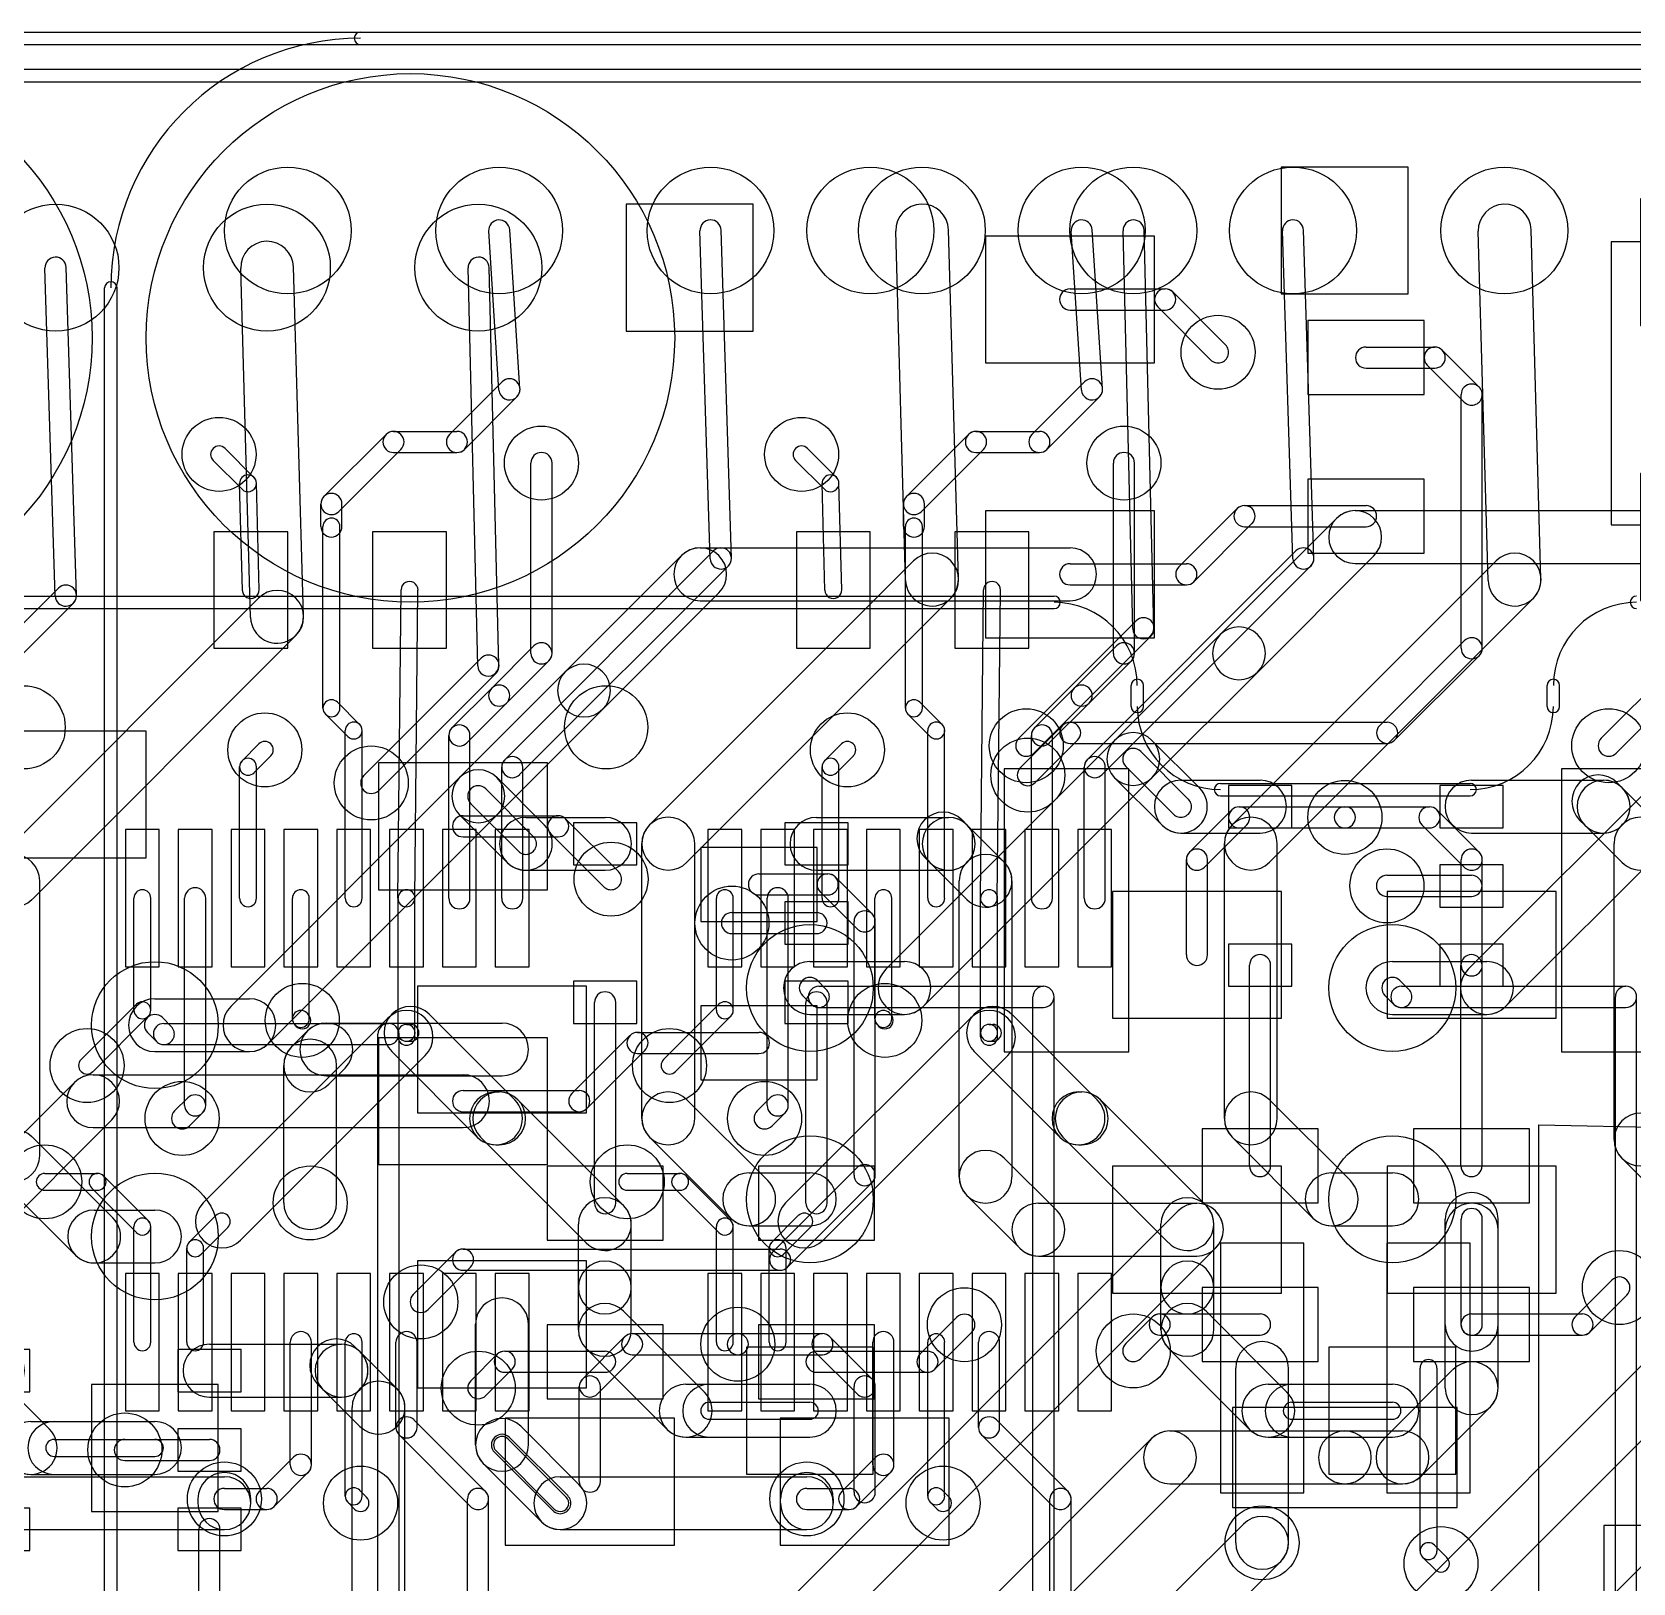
# Model space of a CAD drawing. Header units: millimetres. Extents: x 50 to 240, y -107 to -8.
# Drawn here: x 170.05 to 189.29, y -93.56 to -74.92 of the extents above; entities that cross this region are included whole.
import ezdxf

# ---------------------------------------------------------------- set-up
doc = ezdxf.new("R2010")
doc.units = ezdxf.units.MM
doc.layers.get('0').update_dxf_attribs({"lineweight": 25, "true_color": 0xffffff})
doc.layers.add('BLACK', color=27, linetype='Continuous', true_color=0x333333)

# ---------------------------------------------------------------- blocks, each defined once
blk = doc.blocks.new('PWR-BLK-02-F_Cu')
at = {"layer": 'BLACK'}
for p, q in [((98, -69.925), (128.5, -69.925)), ((98, -70.075), (128.5, -70.075)), ((129.425, -71.25), (129.425, -71)), ((129.575, -71.25), (129.575, -71)), ((134.425, -71.25), (134.425, -71)), ((134.575, -71.25), (134.575, -71)), ((117.588, -71.548), (116.064, -71.548)), ((116.064, -71.548), (116.064, -73.072)), ((117.588, -73.072), (117.588, -71.548)), ((122.414, -71.929), (120.382, -71.929)), ((120.382, -71.929), (120.382, -73.453)), ((122.414, -73.453), (122.414, -71.929)), ((127.9, -72), (127.9, -75.4)), ((129.4, -72), (127.9, -72)), ((129.4, -75.4), (129.4, -72)), ((134.6, -72), (134.6, -75.4)), ((136.1, -72), (134.6, -72)), ((106.663, -74.2262), (106.54, -72.3182)), ((106.916, -74.2098), (106.793, -72.3018)), ((109.203, -76.254), (109.079, -72.314)), ((109.457, -76.246), (109.333, -72.306)), ((111.549, -76.513), (111.432, -72.3188)), ((112.184, -76.4952), (112.067, -72.301)), ((114.279, -77.0932), (114.163, -72.313)), ((114.533, -77.087), (114.417, -72.3068)), ((130.5, -72.175), (133.5, -72.175)), ((130.5, -72.325), (133.5, -72.325)), ((121.398, -72.564), (122.541, -72.564)), ((122.631, -72.6012), (123.266, -73.2362)), ((121.398, -72.818), (122.541, -72.818)), ((122.451, -72.7808), (123.086, -73.4158)), ((94.925, -92.4), (94.925, -73)), ((95.075, -92.4), (95.075, -73)), ((116.064, -73.072), (117.588, -73.072)), ((125.653, -72.945), (124.256, -72.945)), ((124.256, -72.945), (124.256, -73.834)), ((125.653, -73.834), (125.653, -72.945)), ((124.954, -73.2625), (125.78, -73.2625)), ((126.314, -73.7442), (125.869, -73.2997)), ((120.382, -73.453), (122.414, -73.453)), ((126.134, -73.9238), (125.69, -73.4793)), ((124.954, -73.5165), (125.78, -73.5165)), ((124.256, -73.834), (125.653, -73.834)), ((126.097, -76.882), (126.097, -73.834)), ((126.351, -76.882), (126.351, -73.834)), ((106.068, -74.7602), (106.7, -74.1282)), ((106.248, -74.9398), (106.88, -74.3078)), ((104.56, -75.5062), (105.306, -74.7602)), ((105.396, -74.723), (106.158, -74.723)), ((103.719, -75.2757), (103.372, -74.9282)), ((104.74, -75.6858), (105.486, -74.9398)), ((105.396, -74.977), (106.158, -74.977)), ((125.653, -74.85), (124.256, -74.85)), ((124.256, -74.85), (124.256, -75.739)), ((125.653, -75.739), (125.653, -74.85)), ((103.576, -75.4193), (103.228, -75.0718)), ((107.047, -77.39), (107.047, -75.104)), ((107.301, -77.39), (107.301, -75.104)), ((122.705, -75.9032), (123.404, -75.2047)), ((123.494, -75.1675), (124.954, -75.1675)), ((103.58, -76.6307), (103.546, -75.3502)), ((103.783, -76.6253), (103.749, -75.3448)), ((122.414, -75.231), (120.382, -75.231)), ((120.382, -75.231), (120.382, -76.755)), ((122.414, -76.755), (122.414, -75.231)), ((122.885, -76.0828), (123.583, -75.3843)), ((127.9, -75.4), (129.4, -75.4)), ((134.6, -75.4), (136.1, -75.4)), ((104.523, -75.866), (104.523, -75.596)), ((104.777, -75.866), (104.777, -75.596)), ((123.494, -75.4215), (124.954, -75.4215)), ((116.728, -75.7685), (115.331, -77.1655)), ((116.953, -75.6755), (121.398, -75.6755)), ((124.256, -75.739), (125.653, -75.739)), ((104.126, -75.9295), (103.237, -75.9295)), ((103.237, -75.9295), (103.237, -77.3265)), ((104.126, -77.3265), (104.126, -75.9295)), ((104.548, -78.05), (104.548, -75.866)), ((104.752, -78.05), (104.752, -75.866)), ((106.031, -75.9295), (105.142, -75.9295)), ((105.142, -75.9295), (105.142, -77.3265)), ((106.031, -77.3265), (106.031, -75.9295)), ((121.398, -75.866), (122.795, -75.866)), ((106.733, -78.6677), (109.24, -76.1602)), ((121.398, -76.12), (122.795, -76.12)), ((106.912, -78.8473), (109.42, -76.3398)), ((108.473, -79.4515), (111.645, -76.2795)), ((117.178, -76.2175), (115.781, -77.6145)), ((116.953, -76.3105), (121.398, -76.3105)), ((134.327, -82.0889), (134.327, -76.2795)), ((134.327, -76.2795), (136.927, -76.3295)), ((134.327, -82.0889), (134.327, -76.2795)), ((134.327, -76.2795), (136.927, -76.3295)), ((105.449, -80.3319), (105.487, -76.627)), ((105.652, -80.334), (105.69, -76.6291)), ((108.923, -79.9005), (112.095, -76.7285)), ((120.382, -76.755), (122.414, -76.755)), ((125.118, -77.8082), (126.134, -76.7922)), ((112.91, -78.4102), (114.32, -77.0002)), ((125.298, -77.9878), (126.314, -76.9718)), ((103.237, -77.3265), (104.126, -77.3265)), ((105.142, -77.3265), (106.031, -77.3265)), ((106.576, -77.8082), (107.084, -77.3002)), ((113.09, -78.5898), (114.5, -77.1798)), ((115.331, -77.1655), (114.061, -78.4355)), ((106.756, -77.9878), (107.264, -77.4798)), ((115.781, -77.6145), (114.511, -78.8845)), ((130.5, -77.7), (130.5, -80.7)), ((131.5, -77.7), (130.5, -77.7)), ((131.5, -80.7), (131.5, -77.7)), ((132.5, -77.7), (132.5, -80.7)), ((133.5, -77.7), (132.5, -77.7)), ((133.5, -80.7), (133.5, -77.7)), ((106.098, -78.2867), (106.576, -77.8082)), ((120.8, -78.3162), (121.308, -77.8082)), ((121.398, -77.771), (125.208, -77.771)), ((104.989, -78.2457), (104.722, -77.9782)), ((106.277, -78.4663), (106.756, -77.9878)), ((120.98, -78.4958), (121.488, -77.9878)), ((121.398, -78.025), (125.208, -78.025)), ((104.846, -78.3893), (104.578, -78.1218)), ((103.576, -78.6807), (103.778, -78.4782)), ((104.816, -80.333), (104.816, -78.3175)), ((105.019, -80.333), (105.019, -78.3175)), ((106.061, -80.333), (106.061, -78.3765)), ((106.315, -80.333), (106.315, -78.3765)), ((114.061, -78.4355), (111.311, -81.1855)), ((115.082, -79.007), (114.511, -78.4355)), ((103.719, -78.8243), (103.922, -78.6218)), ((114.947, -79.1417), (114.376, -78.5702)), ((103.546, -80.333), (103.546, -78.7525)), ((103.749, -80.333), (103.749, -78.7525)), ((106.696, -80.333), (106.696, -78.7575)), ((106.95, -80.333), (106.95, -78.7575)), ((114.768, -79.3213), (114.196, -78.7498)), ((122.832, -79.3322), (123.34, -78.8242)), ((123.43, -78.787), (124.7, -78.787)), ((124.7, -78.787), (125.716, -78.787)), ((126.314, -79.3322), (125.806, -78.8242)), ((114.511, -78.8845), (111.761, -81.6345)), ((114.633, -79.456), (114.061, -78.8845)), ((114.858, -78.914), (115.81, -78.914)), ((116.191, -78.9775), (115.429, -78.9775)), ((115.429, -78.9775), (115.429, -79.4855)), ((116.191, -79.4855), (116.191, -78.9775)), ((118.731, -78.9775), (117.969, -78.9775)), ((117.969, -78.9775), (117.969, -79.4855)), ((118.35, -78.914), (119.938, -78.914)), ((118.731, -79.4855), (118.731, -78.9775)), ((120.162, -79.007), (120.099, -78.9435)), ((120.607, -79.4515), (120.162, -79.007)), ((123.012, -79.5118), (123.52, -79.0038)), ((123.43, -79.041), (124.7, -79.041)), ((124.7, -79.041), (125.716, -79.041)), ((126.134, -79.5118), (125.626, -79.0038)), ((130.683, -81.3), (130.683, -79.2)), ((131.318, -81.3), (131.318, -79.2)), ((132.898, -81.4), (132.898, -79.2)), ((133.102, -81.4), (133.102, -79.2)), ((119.713, -79.456), (119.649, -79.3925)), ((120.157, -79.9005), (119.713, -79.456)), ((122.795, -80.565), (122.795, -79.422)), ((123.049, -80.565), (123.049, -79.422)), ((126.097, -80.692), (126.097, -79.422)), ((126.351, -80.692), (126.351, -79.422)), ((102.581, -79.5075), (102.174, -79.5075)), ((102.174, -79.5075), (102.174, -81.1585)), ((102.581, -81.1585), (102.581, -79.5075)), ((103.216, -79.5075), (102.809, -79.5075)), ((102.809, -79.5075), (102.809, -81.1585)), ((103.216, -81.1585), (103.216, -79.5075)), ((103.851, -79.5075), (103.444, -79.5075)), ((103.444, -79.5075), (103.444, -81.1585)), ((103.851, -81.1585), (103.851, -79.5075)), ((104.486, -79.5075), (104.079, -79.5075)), ((104.079, -79.5075), (104.079, -81.1585)), ((104.486, -81.1585), (104.486, -79.5075)), ((105.121, -79.5075), (104.714, -79.5075)), ((104.714, -79.5075), (104.714, -81.1585)), ((105.121, -81.1585), (105.121, -79.5075)), ((105.756, -79.5075), (105.349, -79.5075)), ((105.349, -79.5075), (105.349, -81.1585)), ((105.756, -81.1585), (105.756, -79.5075)), ((106.391, -79.5075), (105.984, -79.5075)), ((105.984, -79.5075), (105.984, -81.1585)), ((106.391, -81.1585), (106.391, -79.5075)), ((107.026, -79.5075), (106.619, -79.5075)), ((106.619, -79.5075), (106.619, -81.1585)), ((107.026, -81.1585), (107.026, -79.5075)), ((114.858, -79.549), (115.81, -79.549)), ((115.429, -79.4855), (116.191, -79.4855)), ((117.969, -79.4855), (118.731, -79.4855)), ((118.35, -79.549), (119.938, -79.549)), ((108.381, -82.978), (108.381, -79.676)), ((109.016, -82.978), (109.016, -79.676)), ((120.065, -83.232), (120.065, -79.676)), ((120.7, -83.232), (120.7, -79.676)), ((123.938, -79.803), (121.906, -79.803)), ((121.906, -79.803), (121.906, -81.327)), ((123.938, -81.327), (123.938, -79.803)), ((127.24, -79.803), (125.208, -79.803)), ((125.208, -79.803), (125.208, -81.327)), ((127.24, -81.327), (127.24, -79.803)), ((118.731, -79.93), (117.969, -79.93)), ((117.969, -79.93), (117.969, -80.438)), ((118.731, -80.438), (118.731, -79.93)), ((117.334, -80.057), (118.35, -80.057)), ((102.276, -81.6785), (102.276, -80.333)), ((102.479, -81.6785), (102.479, -80.333)), ((102.886, -82.8215), (102.886, -80.333)), ((103.14, -82.8215), (103.14, -80.333)), ((104.181, -81.7825), (104.181, -80.333)), ((104.384, -81.7825), (104.384, -80.333)), ((105.451, -81.95), (105.451, -80.333)), ((105.654, -81.95), (105.654, -80.333)), ((117.334, -80.311), (118.35, -80.311)), ((117.969, -80.438), (118.731, -80.438)), ((130.5, -80.7), (131.5, -80.7)), ((132.5, -80.7), (133.5, -80.7)), ((116.191, -80.8825), (115.429, -80.8825)), ((115.429, -80.8825), (115.429, -81.3905)), ((116.191, -81.3905), (116.191, -80.8825)), ((118.731, -80.8825), (117.969, -80.8825)), ((117.969, -80.8825), (117.969, -81.3905)), ((118.731, -81.3905), (118.731, -80.8825)), ((102.174, -81.1585), (102.581, -81.1585)), ((102.809, -81.1585), (103.216, -81.1585)), ((103.444, -81.1585), (103.851, -81.1585)), ((104.079, -81.1585), (104.486, -81.1585)), ((104.714, -81.1585), (105.121, -81.1585)), ((105.349, -81.1585), (105.756, -81.1585)), ((105.984, -81.1585), (106.391, -81.1585)), ((106.619, -81.1585), (107.026, -81.1585)), ((110.4, -81.0925), (111.536, -81.0925)), ((115.683, -83.5495), (115.683, -81.1365)), ((115.937, -83.5495), (115.937, -81.1365)), ((118.223, -83.5495), (118.223, -81.1365)), ((118.477, -83.5495), (118.477, -81.1365)), ((129.936, -81.9145), (130.775, -81.0755)), ((110.597, -81.4277), (110.49, -81.3202)), ((121.906, -81.327), (123.938, -81.327)), ((125.208, -81.327), (127.24, -81.327)), ((133.222, -81.4782), (133.072, -81.3282)), ((100.716, -81.387), (98.684, -81.387)), ((98.684, -81.387), (98.684, -82.911)), ((100.716, -82.911), (100.716, -81.387)), ((110.418, -81.6073), (110.31, -81.4998)), ((110.508, -81.3905), (113.207, -81.3905)), ((113.08, -90.09), (113.08, -81.5175)), ((113.334, -90.09), (113.334, -81.5175)), ((115.429, -81.3905), (116.191, -81.3905)), ((117.969, -81.3905), (118.731, -81.3905)), ((130.386, -82.3635), (131.225, -81.5245)), ((133.078, -81.6218), (132.928, -81.4718)), ((101.641, -82.2712), (102.306, -81.6067)), ((101.785, -82.4148), (102.449, -81.7503)), ((104.354, -81.7107), (104.372, -81.7282)), ((106.853, -82.7535), (105.825, -81.7255)), ((110.4, -81.7275), (111.536, -81.7275)), ((110.508, -81.6445), (113.207, -81.6445)), ((97.3645, -81.9245), (97.1705, -82.1185)), ((97.589, -81.8315), (99.7, -81.8315)), ((103.108, -83.9925), (105.328, -81.773)), ((104.211, -81.8543), (104.228, -81.8718)), ((105.451, -81.9975), (105.451, -81.95)), ((105.553, -81.8484), (105.6, -81.8484)), ((105.654, -81.9975), (105.654, -81.95)), ((105.553, -82.0516), (105.6, -82.0516)), ((103.558, -84.4415), (105.777, -82.222)), ((106.403, -83.2025), (105.375, -82.1745)), ((97.0775, -83.994), (97.0775, -82.343)), ((97.0775, -83.994), (97.0775, -82.343)), ((97.589, -82.4665), (99.7, -82.4665)), ((97.8135, -82.3735), (97.6195, -82.5675)), ((97.7125, -83.994), (97.7125, -82.343)), ((97.7125, -83.994), (97.7125, -82.343)), ((106.628, -82.6605), (106.666, -82.6605)), ((98.684, -82.911), (100.716, -82.911)), ((102.923, -82.7317), (102.766, -82.8882)), ((103.102, -82.9113), (102.946, -83.0678)), ((108.161, -84.0235), (106.891, -82.7535)), ((109.895, -83.7255), (108.923, -82.7535)), ((116.509, -83.105), (115.112, -83.105)), ((115.112, -83.105), (115.112, -83.994)), ((116.509, -83.994), (116.509, -83.105)), ((119.049, -83.105), (117.652, -83.105)), ((117.652, -83.105), (117.652, -83.994)), ((119.049, -83.994), (119.049, -83.105)), ((121.242, -83.6425), (120.607, -83.0075)), ((123.938, -83.105), (121.906, -83.105)), ((121.906, -83.105), (121.906, -84.629)), ((123.938, -84.629), (123.938, -83.105)), ((127.24, -83.105), (125.208, -83.105)), ((125.208, -83.105), (125.208, -84.629)), ((127.24, -84.629), (127.24, -83.105)), ((107.711, -84.4725), (106.441, -83.2025)), ((106.628, -83.2955), (106.666, -83.2955)), ((109.445, -84.1745), (108.473, -83.2025)), ((120.792, -84.0915), (120.157, -83.4565)), ((101.205, -83.6384), (101.84, -83.6384)), ((102.449, -84.2057), (101.912, -83.6682)), ((109.67, -83.6325), (110.4, -83.6325)), ((116.375, -89.9645), (122.697, -83.6425)), ((121.017, -83.5495), (122.922, -83.5495)), ((101.205, -83.8416), (101.84, -83.8416)), ((102.306, -84.3493), (101.768, -83.8118)), ((125.907, -85.01), (125.907, -83.74)), ((125.907, -85.772), (125.907, -83.867)), ((126.097, -85.01), (126.097, -83.74)), ((126.351, -85.01), (126.351, -83.74)), ((126.542, -85.01), (126.542, -83.74)), ((126.542, -85.772), (126.542, -83.867)), ((115.112, -83.994), (116.509, -83.994)), ((117.652, -83.994), (119.049, -83.994)), ((102.941, -84.4657), (103.261, -84.1452)), ((107.619, -85.01), (107.619, -84.248)), ((108.254, -85.01), (108.254, -84.248)), ((116.825, -90.4135), (123.147, -84.0915)), ((121.017, -84.1845), (122.922, -84.1845)), ((102.276, -85.667), (102.276, -84.2775)), ((102.479, -85.667), (102.479, -84.2775)), ((103.084, -84.6093), (103.405, -84.2888)), ((109.67, -84.2675), (110.4, -84.2675)), ((102.911, -85.667), (102.911, -84.5375)), ((103.114, -85.667), (103.114, -84.5375)), ((121.906, -84.629), (123.938, -84.629)), ((125.208, -84.629), (127.24, -84.629)), ((100.716, -84.689), (98.684, -84.689)), ((98.684, -84.689), (98.684, -86.213)), ((100.716, -86.213), (100.716, -84.689)), ((102.581, -84.8415), (102.174, -84.8415)), ((102.174, -84.8415), (102.174, -86.4925)), ((102.581, -86.4925), (102.581, -84.8415)), ((103.216, -84.8415), (102.809, -84.8415)), ((102.809, -84.8415), (102.809, -86.4925)), ((103.216, -86.4925), (103.216, -84.8415)), ((103.851, -84.8415), (103.444, -84.8415)), ((103.444, -84.8415), (103.444, -86.4925)), ((103.851, -86.4925), (103.851, -84.8415)), ((104.486, -84.8415), (104.079, -84.8415)), ((104.079, -84.8415), (104.079, -86.4925)), ((104.486, -86.4925), (104.486, -84.8415)), ((105.121, -84.8415), (104.714, -84.8415)), ((104.714, -84.8415), (104.714, -86.4925)), ((105.121, -86.4925), (105.121, -84.8415)), ((105.756, -84.8415), (105.349, -84.8415)), ((105.349, -84.8415), (105.349, -86.4925)), ((105.756, -86.4925), (105.756, -84.8415)), ((106.391, -84.8415), (105.984, -84.8415)), ((105.984, -84.8415), (105.984, -86.4925)), ((106.391, -86.4925), (106.391, -84.8415)), ((107.026, -84.8415), (106.619, -84.8415)), ((106.619, -84.8415), (106.619, -86.4925)), ((107.026, -86.4925), (107.026, -84.8415)), ((107.619, -85.518), (107.619, -85.01)), ((108.254, -85.518), (108.254, -85.01)), ((116.509, -85.01), (115.112, -85.01)), ((115.112, -85.01), (115.112, -85.899)), ((116.509, -85.899), (116.509, -85.01)), ((119.049, -85.01), (117.652, -85.01)), ((117.652, -85.01), (117.652, -85.899)), ((119.049, -85.899), (119.049, -85.01)), ((119.594, -85.3647), (120.038, -84.9202)), ((119.773, -85.5443), (120.218, -85.0998)), ((109.133, -86.2655), (108.161, -85.2935)), ((114.514, -85.3647), (114.196, -85.6822)), ((114.604, -85.3275), (115.81, -85.3275)), ((118.35, -85.3275), (119.684, -85.3275)), ((99.3825, -86.9), (99.3825, -85.451)), ((100.018, -86.9), (100.018, -85.451)), ((114.693, -85.5443), (114.376, -85.8618)), ((114.604, -85.5815), (115.81, -85.5815)), ((118.35, -85.5815), (119.684, -85.5815)), ((125.167, -86.3795), (125.999, -85.5475)), ((104.156, -87.1395), (104.156, -85.667)), ((104.41, -87.1395), (104.41, -85.667)), ((104.816, -87.5175), (104.816, -85.667)), ((105.019, -87.5175), (105.019, -85.667)), ((105.426, -86.6905), (105.426, -85.667)), ((105.68, -86.6905), (105.68, -85.667)), ((108.683, -86.7145), (107.711, -85.7425)), ((111.162, -85.728), (109.638, -85.728)), ((109.638, -85.728), (109.638, -87.252)), ((111.162, -87.252), (111.162, -85.728)), ((115.112, -85.899), (116.509, -85.899)), ((117.652, -85.899), (119.049, -85.899)), ((125.617, -86.8285), (126.449, -85.9965)), ((108.908, -86.1725), (110.4, -86.1725)), ((109.19, -86.1725), (110.4, -86.1725)), ((126.05, -86.004), (123.35, -86.004)), ((123.35, -86.004), (123.35, -87.204)), ((126.05, -87.204), (126.05, -86.004)), ((98.684, -86.213), (100.716, -86.213)), ((122.373, -86.3795), (118.633, -90.1195)), ((122.598, -86.2865), (124.7, -86.2865)), ((124.7, -86.2865), (125.392, -86.2865)), ((102.174, -86.4925), (102.581, -86.4925)), ((102.809, -86.4925), (103.216, -86.4925)), ((103.444, -86.4925), (103.851, -86.4925)), ((104.079, -86.4925), (104.486, -86.4925)), ((104.714, -86.4925), (105.121, -86.4925)), ((105.349, -86.4925), (105.756, -86.4925)), ((105.984, -86.4925), (106.391, -86.4925)), ((106.619, -86.4925), (107.026, -86.4925)), ((109.19, -86.3884), (110.4, -86.3884)), ((99.9245, -86.6755), (100.625, -87.3755)), ((99.9245, -86.6755), (100.625, -87.3755)), ((105.642, -86.6007), (106.502, -87.4602)), ((109.19, -86.5916), (110.4, -86.5916)), ((100.472, -87.5282), (99.7718, -86.8282)), ((99.7898, -86.8102), (100.49, -87.5102)), ((105.463, -86.7803), (106.322, -87.6398)), ((108.908, -86.8075), (110.4, -86.8075)), ((109.19, -86.8075), (110.4, -86.8075)), ((122.823, -86.8285), (119.083, -90.5685)), ((122.598, -86.9215), (124.7, -86.9215)), ((124.7, -86.9215), (125.392, -86.9215)), ((99.4755, -87.1245), (100.175, -87.8245)), ((99.4755, -87.1245), (100.175, -87.8245)), ((99.6102, -86.9898), (100.31, -87.6898)), ((100.328, -87.6718), (99.6282, -86.9718)), ((104.193, -87.0497), (103.782, -87.4602)), ((100.4, -87.2825), (103.364, -87.2825)), ((104.372, -87.2293), (103.962, -87.6398)), ((109.638, -87.252), (111.162, -87.252)), ((123.35, -87.204), (126.05, -87.204)), ((103.364, -87.423), (103.872, -87.423)), ((104.989, -87.4457), (105.072, -87.5282)), ((129.209, -87.423), (127.812, -87.423)), ((127.812, -87.423), (127.812, -88.312)), ((103.047, -87.6), (103.047, -87.55)), ((103.364, -87.677), (103.872, -87.677)), ((103.682, -87.6), (103.682, -87.55)), ((104.846, -87.5893), (104.928, -87.6718)), ((106.285, -89.248), (106.285, -87.55)), ((106.539, -89.248), (106.539, -87.55)), ((100.4, -87.9175), (103.364, -87.9175))]:
    blk.add_line(p, q, dxfattribs=at)
for centre, radius in [((98.6, -73.6), 3.175), ((104.126, -72.31), 0.762), ((106.666, -72.31), 0.762), ((109.206, -72.31), 0.762), ((111.746, -72.31), 0.762), ((114.286, -72.31), 0.762), ((123.176, -73.326), 0.4445), ((103.3, -75), 0.4445), ((107.174, -75.104), 0.4445), ((100.951, -78.279), 0.5), ((103.85, -78.55), 0.4445), ((113, -78.5), 0.4445), ((120.89, -78.406), 0.4445), ((124.7, -78.914), 0.4445), ((117.334, -80.184), 0.4445), ((110.4, -81.41), 0.762), ((131, -81.3), 0.4445), ((133.15, -81.55), 0.4445), ((104.3, -81.8), 0.4445), ((101.713, -82.343), 0.4445), ((102.856, -82.978), 0.4445), ((101.205, -83.74), 0.4445), ((110.4, -83.95), 0.762), ((97.395, -83.994), 0.4445), ((120.128, -85.01), 0.4445), ((114.286, -85.772), 0.4445), ((103.364, -87.55), 0.4445), ((105, -87.6), 0.4445)]:
    blk.add_circle(centre, radius, dxfattribs=at)
for centre, radius, start, end in [((98, -73), 3, 90, 180), ((98, -70), 0.075, 90, 270), ((128.5, -70), 0.075, 270, 90), ((128.5, -71), 1, 0, 90), ((135.5, -71), 1, 90, 180), ((135.5, -70), 0.075, 90, 270), ((129.5, -71), 0.075, 0, 180), ((134.5, -71), 0.075, 0, 180), ((129.5, -71.25), 0.075, 180, 0), ((130.5, -71.25), 1, 180, 270), ((133.5, -71.25), 1, 270, 0), ((134.5, -71.25), 0.075, 180, 0), ((111.749, -72.3099), 0.3175, 1.6, 181.6), ((106.666, -72.31), 0.127, 3.7, 183.7), ((109.206, -72.31), 0.127, 1.8, 181.8), ((114.29, -72.3099), 0.127, 1.4, 181.4), ((130.5, -72.25), 0.075, 90, 270), ((133.5, -72.25), 0.075, 270, 90), ((121.398, -72.691), 0.127, 90, 270), ((122.541, -72.691), 0.127, 45, 225), ((122.541, -72.691), 0.127, 270, 90), ((95, -73), 0.075, 0, 180), ((123.176, -73.326), 0.127, 225, 45), ((124.954, -73.3895), 0.127, 90, 270), ((125.78, -73.3895), 0.127, 45, 225), ((125.78, -73.3895), 0.127, 270, 90), ((126.224, -73.834), 0.127, 0, 180), ((126.224, -73.834), 0.127, 225, 45), ((106.79, -74.218), 0.127, 183.7, 3.7), ((106.79, -74.218), 0.127, 315, 135), ((105.396, -74.85), 0.127, 90, 270), ((105.396, -74.85), 0.127, 315, 135), ((106.158, -74.85), 0.127, 135, 315), ((106.158, -74.85), 0.127, 270, 90), ((103.3, -75), 0.1016, 45, 225), ((107.174, -75.104), 0.127, 0, 180), ((123.494, -75.2945), 0.127, 90, 270), ((123.494, -75.2945), 0.127, 315, 135), ((124.954, -75.2945), 0.127, 270, 90), ((103.648, -75.3475), 0.1016, 1.5, 181.5), ((103.648, -75.3475), 0.1016, 225, 45), ((104.65, -75.596), 0.127, 0, 180), ((104.65, -75.596), 0.127, 135, 315), ((104.65, -75.866), 0.1016, 0, 180), ((116.953, -75.993), 0.3175, 90, 270), ((116.953, -75.993), 0.3175, 315, 135), ((121.398, -75.993), 0.3175, 270, 90), ((104.65, -75.866), 0.127, 180, 0), ((121.398, -75.993), 0.127, 90, 270), ((122.795, -75.993), 0.127, 135, 315), ((122.795, -75.993), 0.127, 270, 90), ((109.33, -76.25), 0.127, 315, 135), ((109.33, -76.25), 0.127, 181.8, 1.8), ((111.87, -76.504), 0.3175, 315, 135), ((105.589, -76.628), 0.1016, 359.4, 179.4), ((111.867, -76.5041), 0.3175, 181.6, 1.6), ((103.681, -76.628), 0.1016, 181.5, 1.5), ((126.224, -76.882), 0.127, 315, 135), ((126.224, -76.882), 0.127, 180, 0), ((114.406, -77.0901), 0.127, 181.4, 1.4), ((114.41, -77.09), 0.127, 315, 135), ((115.556, -77.39), 0.3175, 315, 135), ((107.174, -77.39), 0.127, 315, 135), ((115.556, -77.39), 0.3175, 135, 315), ((107.174, -77.39), 0.127, 180, 0), ((106.666, -77.898), 0.127, 135, 315), ((106.666, -77.898), 0.127, 315, 135), ((121.398, -77.898), 0.127, 90, 270), ((121.398, -77.898), 0.127, 315, 135), ((125.208, -77.898), 0.127, 135, 315), ((125.208, -77.898), 0.127, 270, 90), ((104.65, -78.05), 0.1016, 45, 225), ((104.65, -78.05), 0.1016, 180, 0), ((104.918, -78.3175), 0.1016, 0, 180), ((104.918, -78.3175), 0.1016, 225, 45), ((106.188, -78.3765), 0.127, 0, 180), ((106.188, -78.3765), 0.127, 135, 315), ((103.85, -78.55), 0.1016, 315, 135), ((113, -78.5), 0.127, 135, 315), ((114.286, -78.66), 0.3175, 45, 225), ((114.286, -78.66), 0.3175, 135, 315), ((114.286, -78.66), 0.3175, 315, 135), ((120.89, -78.406), 0.127, 135, 315), ((103.648, -78.7525), 0.1016, 0, 180), ((103.648, -78.7525), 0.1016, 135, 315), ((106.823, -78.7575), 0.127, 0, 180), ((106.823, -78.7575), 0.127, 135, 315), ((114.286, -78.66), 0.127, 45, 225), ((119.874, -79.168), 0.3175, 45, 225), ((123.43, -78.914), 0.127, 90, 270), ((123.43, -78.914), 0.127, 315, 135), ((124.7, -78.914), 0.127, 90, 270), ((124.7, -78.914), 0.127, 270, 90), ((125.716, -78.914), 0.127, 45, 225), ((125.716, -78.914), 0.127, 270, 90), ((114.858, -79.2315), 0.3175, 90, 270), ((114.858, -79.2315), 0.3175, 225, 45), ((115.81, -79.2315), 0.3175, 270, 90), ((118.35, -79.2315), 0.3175, 90, 270), ((119.938, -79.2315), 0.3175, 45, 225), ((119.938, -79.2315), 0.3175, 225, 45), ((119.938, -79.2315), 0.3175, 270, 90), ((131, -79.2), 0.3175, 0, 180), ((114.858, -79.2315), 0.127, 225, 45), ((133, -79.2), 0.1016, 0, 180), ((108.698, -79.676), 0.3175, 0, 180), ((108.698, -79.676), 0.3175, 135, 315), ((120.382, -79.676), 0.3175, 0, 180), ((120.382, -79.676), 0.3175, 225, 45), ((122.922, -79.422), 0.127, 0, 180), ((122.922, -79.422), 0.127, 135, 315), ((126.224, -79.422), 0.127, 0, 180), ((126.224, -79.422), 0.127, 225, 45), ((103.013, -80.333), 0.127, 0, 180), ((117.334, -80.184), 0.127, 90, 270), ((118.35, -80.184), 0.127, 270, 90), ((102.378, -80.333), 0.1016, 0, 180), ((103.648, -80.333), 0.1016, 180, 0), ((104.283, -80.333), 0.1016, 0, 180), ((104.918, -80.333), 0.1016, 180, 0), ((105.55, -80.333), 0.1016, 179.4, 359.4), ((105.553, -80.333), 0.1016, 0, 180), ((106.188, -80.333), 0.127, 180, 0), ((106.823, -80.333), 0.127, 180, 0), ((122.922, -80.565), 0.127, 180, 0), ((126.224, -80.692), 0.127, 180, 0), ((131, -81.3), 0.3175, 315, 135), ((110.4, -81.41), 0.3175, 90, 270), ((111.536, -81.41), 0.3175, 135, 315), ((111.536, -81.41), 0.3175, 270, 90), ((115.81, -81.1365), 0.127, 0, 180), ((118.35, -81.1365), 0.127, 0, 180), ((110.4, -81.41), 0.127, 45, 225), ((131, -81.3), 0.3175, 180, 0), ((133, -81.4), 0.1016, 45, 225), ((110.508, -81.5175), 0.127, 90, 270), ((110.507, -81.5175), 0.127, 225, 45), ((113.207, -81.5175), 0.127, 0, 180), ((113.207, -81.5175), 0.127, 270, 90), ((133, -81.4), 0.1016, 180, 0), ((133.15, -81.55), 0.1016, 225, 45), ((102.378, -81.6785), 0.1016, 180, 0), ((102.378, -81.6785), 0.1016, 315, 135), ((104.283, -81.7825), 0.1016, 45, 225), ((104.3, -81.8), 0.1016, 225, 45), ((105.6, -81.95), 0.3175, 45, 225), ((105.553, -81.9975), 0.3175, 315, 135), ((97.589, -82.149), 0.3175, 90, 270), ((97.589, -82.149), 0.3175, 315, 135), ((99.7, -82.149), 0.3175, 270, 90), ((104.283, -81.7825), 0.1016, 180, 0), ((105.553, -81.95), 0.1016, 90, 270), ((105.553, -81.95), 0.1016, 0, 180), ((105.553, -81.95), 0.1016, 180, 0), ((105.6, -81.95), 0.1016, 270, 90), ((97.395, -82.343), 0.3175, 0, 180), ((97.395, -82.343), 0.3175, 0, 180), ((97.395, -82.343), 0.3175, 135, 315), ((105.553, -81.9975), 0.1016, 180, 0), ((101.713, -82.343), 0.1016, 135, 315), ((103.013, -82.8215), 0.127, 315, 135), ((106.628, -82.978), 0.3175, 90, 270), ((106.666, -82.978), 0.3175, 45, 225), ((106.666, -82.978), 0.3175, 270, 90), ((108.698, -82.978), 0.3175, 45, 225), ((102.856, -82.978), 0.127, 135, 315), ((103.013, -82.8215), 0.127, 180, 0), ((106.628, -82.978), 0.3175, 225, 45), ((120.382, -83.232), 0.3175, 45, 225), ((108.698, -82.978), 0.3175, 180, 0), ((120.382, -83.232), 0.3175, 180, 0), ((126.224, -83.74), 0.3175, 0, 180), ((101.205, -83.74), 0.1016, 90, 270), ((101.84, -83.74), 0.1016, 45, 225), ((101.84, -83.74), 0.1016, 270, 90), ((109.67, -83.95), 0.3175, 90, 270), ((110.4, -83.95), 0.3175, 270, 90), ((115.81, -83.5495), 0.127, 180, 0), ((118.35, -83.5495), 0.127, 180, 0), ((121.017, -83.867), 0.3175, 90, 270), ((121.017, -83.867), 0.3175, 225, 45), ((122.922, -83.867), 0.3175, 315, 135), ((122.922, -83.867), 0.3175, 270, 90), ((126.224, -83.867), 0.3175, 0, 180), ((126.224, -83.74), 0.127, 0, 180), ((109.67, -83.95), 0.3175, 225, 45), ((97.395, -83.994), 0.3175, 180, 0), ((97.395, -83.994), 0.3175, 180, 0), ((103.333, -84.217), 0.3175, 135, 315), ((107.936, -84.248), 0.3175, 0, 180), ((107.936, -84.248), 0.3175, 225, 45), ((102.378, -84.2775), 0.1016, 0, 180), ((102.377, -84.2775), 0.1016, 225, 45), ((103.333, -84.217), 0.1016, 315, 135), ((103.013, -84.5375), 0.1016, 0, 180), ((103.013, -84.5375), 0.1016, 135, 315), ((107.936, -85.01), 0.3175, 0, 180), ((107.936, -85.01), 0.3175, 180, 0), ((120.128, -85.01), 0.127, 315, 135), ((126.224, -85.01), 0.3175, 180, 0), ((126.224, -85.01), 0.127, 180, 0), ((99.7, -85.451), 0.3175, 0, 180), ((107.936, -85.518), 0.3175, 45, 225), ((114.604, -85.4545), 0.127, 90, 270), ((114.604, -85.4545), 0.127, 315, 135), ((115.81, -85.4545), 0.127, 270, 90), ((118.35, -85.4545), 0.127, 90, 270), ((119.684, -85.4545), 0.127, 135, 315), ((119.684, -85.4545), 0.127, 270, 90), ((104.283, -85.667), 0.127, 0, 180), ((104.918, -85.667), 0.1016, 0, 180), ((105.553, -85.667), 0.127, 0, 180), ((107.936, -85.518), 0.3175, 180, 0), ((126.224, -85.772), 0.3175, 315, 135), ((102.378, -85.667), 0.1016, 180, 0), ((103.013, -85.667), 0.1016, 180, 0), ((114.286, -85.772), 0.127, 135, 315), ((126.224, -85.772), 0.3175, 180, 0), ((108.908, -86.49), 0.3175, 90, 270), ((109.19, -86.49), 0.3175, 90, 270), ((110.4, -86.49), 0.3175, 270, 90), ((110.4, -86.49), 0.3175, 270, 90), ((108.908, -86.49), 0.3175, 225, 45), ((122.598, -86.604), 0.3175, 90, 270), ((122.598, -86.604), 0.3175, 315, 135), ((124.7, -86.604), 0.3175, 90, 270), ((124.7, -86.604), 0.3175, 270, 90), ((125.392, -86.604), 0.3175, 135, 315), ((125.392, -86.604), 0.3175, 270, 90), ((105.553, -86.6905), 0.127, 45, 225), ((109.19, -86.49), 0.1016, 90, 270), ((110.4, -86.49), 0.1016, 270, 90), ((99.7, -86.9), 0.3175, 45, 225), ((99.7, -86.9), 0.3175, 45, 225), ((105.553, -86.6905), 0.127, 180, 0), ((99.7, -86.9), 0.3175, 180, 0), ((99.7, -86.9), 0.127, 45, 225), ((99.7, -86.9), 0.1016, 45, 225), ((104.283, -87.1395), 0.127, 180, 0), ((104.283, -87.1395), 0.127, 315, 135), ((100.4, -87.6), 0.3175, 90, 270), ((103.364, -87.55), 0.3175, 0, 180), ((103.364, -87.6), 0.3175, 270, 90), ((100.4, -87.6), 0.3175, 225, 45), ((100.4, -87.6), 0.3175, 225, 45), ((100.4, -87.6), 0.127, 225, 45), ((100.4, -87.6), 0.1016, 225, 45), ((103.364, -87.55), 0.127, 90, 270), ((103.872, -87.55), 0.127, 135, 315), ((103.872, -87.55), 0.127, 270, 90), ((104.918, -87.5175), 0.1016, 45, 225), ((104.918, -87.5175), 0.1016, 180, 0), ((105, -87.6), 0.1016, 225, 45), ((106.412, -87.55), 0.127, 0, 180), ((106.412, -87.55), 0.127, 225, 45), ((103.364, -87.6), 0.3175, 180, 0)]:
    blk.add_arc(centre, radius, start, end, dxfattribs=at)

msp = doc.modelspace()

# ---------------------------------------------------------------- block references
for p in [(69, -5), (76, -5), (61.129, -5.447), (53.834, -11.777)]:
    msp.add_blockref('PWR-BLK-02-F_Cu', p)

doc.saveas('drawing.dxf')
